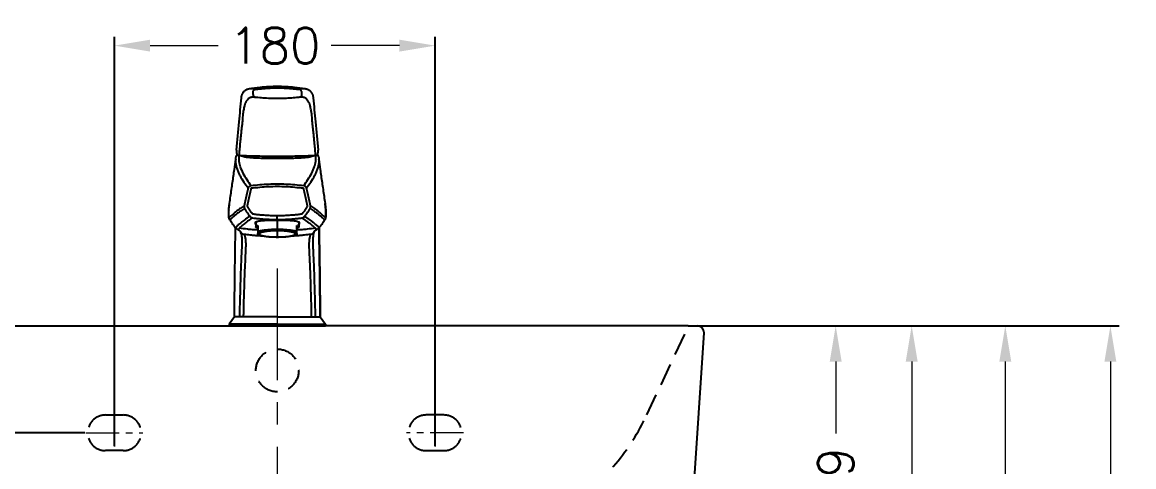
# Model space of a CAD drawing. Header units: inches. Extents: x -4186 to -1086, y -10866 to -8711.
# Drawn here: x -3657 to -3033, y -9987 to -9738 of the extents above; entities that cross this region are included whole.
import ezdxf

# ---------------------------------------------------------------- set-up
doc = ezdxf.new("R2010")
doc.units = ezdxf.units.IN
doc.header["$LTSCALE"] = 50
doc.header["$MEASUREMENT"] = 0
doc.linetypes.add('CENTER', pattern=[2, 1.25, -0.25, 0.25, -0.25])
doc.linetypes.add('HIDDEN', pattern=[0.375, 0.25, -0.125])
for name, color, linetype in [('1', 1, 'Continuous'), ('7', 7, 'Continuous'), ('중심선', 1, 'CENTER')]:
    doc.layers.add(name, color=color, linetype=linetype)
doc.styles.get("Standard").update_dxf_attribs({"font": 'txt.shx', "bigfont": 'whgtxt.shx'})
doc.dimstyles.get("Standard").update_dxf_attribs({"dimtxt": 20, "dimasz": 20, "dimexe": 5, "dimexo": 1.5, "dimgap": 10, "dimtad": 0, "dimtoh": 1, "dimdec": 0, "dimzin": 0, "dimdsep": 46, "dimtxsty": 'Standard', "dimcen": 0, "dimclrd": 3, "dimclre": 3, "dimclrt": 2, "dimadec": 0, "dimazin": 3, "dimtfac": 1, "dimtdec": 0, "dimtofl": 0, "dimtmove": 0, "dimatfit": 3, "dimfxl": 0, "dimtolj": 1, "dimtzin": 0, "dimlwd": 0, "dimlwe": 25, "dimarcsym": 0})

# ---------------------------------------------------------------- blocks, each defined once
blk = doc.blocks.new('*D24')
at = {"color": 3, "linetype": 'Continuous', "lineweight": 25}
for p, q in [((-3252.534780977104, -9908.140892109004), (-3195.565768674388, -9908.140892109004)), ((-3477.560138580678, -10087.61021971972), (-3195.565768674388, -10087.61021971972))]:
    blk.add_line(p, q, dxfattribs=at)
at = {"color": 3, "linetype": 'Continuous', "lineweight": 0}
for p, q in [((-3200.565768674388, -9928.140892109004), (-3200.565768674388, -9968.532184334204)), ((-3200.565768674388, -10067.61021971972), (-3200.565768674388, -10035.19885100087))]:
    blk.add_line(p, q, dxfattribs=at)
at = {"color": 3}
for points in [[(-3203.899102007721, -9928.140892109004), (-3197.232435341054, -9928.140892109004), (-3200.565768674388, -9908.140892109004)], [(-3203.899102007721, -10067.61021971972), (-3197.232435341054, -10067.61021971972), (-3200.565768674388, -10087.61021971972)]]:
    blk.add_solid(points, dxfattribs=at)
at = {"layer": 'DEFPOINTS', "color": 0}
for p in [(-3254.034780977104, -9908.140892109004), (-3479.060138580678, -10087.61021971972), (-3200.565768674388, -10087.61021971972)]:
    blk.add_point(p, dxfattribs=at)
at = {"color": 2, "insert": (-3200.565768674386, -10001.86551766754), "char_height": 20, "attachment_point": 5, "rotation": 90}
blk.add_mtext('\\A1;179', dxfattribs=at)
blk = doc.blocks.new('*D25')
at = {"color": 3, "linetype": 'Continuous', "lineweight": 0}
for p, q in [((-3795.286802284424, -9888.140891233968), (-3795.286802284424, -9868.140891233968)), ((-3795.286802284424, -9988.140892109324), (-3795.286802284424, -10008.14089210932))]:
    blk.add_line(p, q, dxfattribs=at)
at = {"color": 3, "linetype": 'Continuous', "lineweight": 25}
for p, q in [((-3755.534805611486, -9908.140891233968), (-3800.286802284424, -9908.140891233968)), ((-3621.994598828446, -9968.140892109324), (-3800.286802284424, -9968.140892109324))]:
    blk.add_line(p, q, dxfattribs=at)
at = {"color": 3}
for points in [[(-3798.620135617758, -9888.140891233968), (-3791.953468951091, -9888.140891233968), (-3795.286802284424, -9908.140891233968)], [(-3798.620135617758, -9988.140892109324), (-3791.953468951091, -9988.140892109324), (-3795.286802284424, -9968.140892109324)]]:
    blk.add_solid(points, dxfattribs=at)
at = {"layer": 'DEFPOINTS', "color": 0}
for p in [(-3754.034805611486, -9908.140891233968), (-3795.286802284424, -9968.140892109324), (-3620.494598828446, -9968.140892109324)]:
    blk.add_point(p, dxfattribs=at)
at = {"color": 2, "insert": (-3795.286802284422, -9938.140891671661), "char_height": 20, "attachment_point": 5, "rotation": 90}
blk.add_mtext('\\A1;60', dxfattribs=at)
blk = doc.blocks.new('*D27')
at = {"color": 3, "linetype": 'Continuous', "lineweight": 25}
for p, q in [((-3605.494598828437, -9975.640892109339), (-3605.494598828437, -9745.936717320925)), ((-3425.494598828437, -9975.640892109339), (-3425.494598828437, -9745.936717320925))]:
    blk.add_line(p, q, dxfattribs=at)
at = {"color": 3, "linetype": 'Continuous', "lineweight": 0}
for p, q in [((-3585.494598828437, -9750.936717320925), (-3547.161265495104, -9750.936717320925)), ((-3445.494598828437, -9750.936717320925), (-3483.827932161771, -9750.936717320925))]:
    blk.add_line(p, q, dxfattribs=at)
at = {"color": 3}
for points in [[(-3585.494598828437, -9747.60338398759), (-3585.494598828437, -9754.270050654259), (-3605.494598828437, -9750.936717320925)], [(-3445.494598828437, -9747.60338398759), (-3445.494598828437, -9754.270050654259), (-3425.494598828437, -9750.936717320925)]]:
    blk.add_solid(points, dxfattribs=at)
at = {"layer": 'DEFPOINTS', "color": 0}
for p in [(-3425.494598828437, -9750.936717320925), (-3605.494598828437, -9977.140892109339), (-3425.494598828437, -9977.140892109339)]:
    blk.add_point(p, dxfattribs=at)
at = {"color": 2, "insert": (-3515.494598828437, -9750.936717320925), "char_height": 20, "attachment_point": 5}
blk.add_mtext('\\A1;180', dxfattribs=at)
blk = doc.blocks.new('A$C56C169F8')
at = {"layer": '1', "color": 2, "linetype": 'ByBlock'}
for centre, start, end in [((36.34976159339021, -6075.644285917555), 90.08507453365058, 90.08540978441884), ((18.30714153500776, -6075.644285917555), 89.91459021558114, 89.9149254662973)]:
    blk.add_arc(centre, 6075.65105246411, start, end, dxfattribs=at)
at = {"layer": '7'}
for p, q in [((14.48206723304793, 128.2663350466191), (14.4797793758471, 128.266590488618)), ((14.90080605604817, 128.2075258193217), (14.90184756564759, 128.2073516155197)), ((39.68488714774594, 128.20752074542), (39.68395545314706, 128.2073649370232)), ((40.10604660644731, 128.2666110195241), (40.10385644074631, 128.266366518119)), ((47.45703352054988, 127.8749758002214), (47.45902041774571, 127.8571878217208)), ((4.242504591848046, 94.99733029332492), (4.244628083347379, 95.00504627692499)), ((50.34329206194798, 94.99734635702225), (50.34128948184843, 95.00462606422116)), ((3.924871928047651, 93.35754117892247), (3.924745154745324, 93.35646536772038)), ((50.6610573400485, 93.35646659762278), (50.66092986344756, 93.3575483727218)), ((0.4749964780467053, 68.71949676442091), (0.4756096498476836, 68.72382127812307)), ((54.11033045404565, 68.72285812932023), (54.1101944271486, 68.72381727842185)), ((0.0647231512448343, 64.82062365632191), (0.06466343804731878, 64.8196751266205)), ((0.08924832114644232, 65.03628015981849), (0.0647231512448343, 64.82062365632191)), ((54.52109915604524, 64.8203192587207), (54.49657283314991, 65.03599642892004)), ((54.52115579634665, 64.81941955942239), (54.52109915604524, 64.8203192587207)), ((0.6670701353459663, 59.52511486032381), (0.6669029375461832, 59.52536877862076)), ((15.29290178894826, 58.18333521721979), (15.29290178894826, 55.52165384961882)), ((16.29290178894735, 56.35444125402319), (16.29290178894735, 51.58242283782056)), ((27.29290035334543, 59.65752852431979), (27.29290063074586, 61.92759417922207)), ((27.29290035334543, 59.65752852431979), (27.29290178964675, 49.67229288322051)), ((38.29290178894553, 51.58242283732397), (38.29290178894553, 56.35444125402319)), ((39.29290178894917, 58.182619901625), (39.29290178894917, 55.52165384961882)), ((53.91874494594958, 59.52514365992283), (53.91893107644592, 59.52542681202249)), ((4.005379880645705, 54.84279838392285), (4.006084349548473, 54.8419616120209)), ((6.639135645946226, 52.8796912858179), (6.642911250146426, 52.86989776962218)), ((6.660461072847284, 52.82363069112398), (6.663331553745593, 52.81596274252297)), ((7.019860676646204, 51.60988174632439), (7.030861435846418, 51.55865804282257)), ((47.56594769434741, 51.60987060842308), (47.5557180436499, 51.56230846201834)), ((47.92246925644577, 52.81595671882133), (47.92528129884886, 52.82346766822047)), ((47.9430729325486, 52.87036371272006), (47.9466822731456, 52.87972874931984)), ((50.58040842074661, 54.84279590742153), (50.57977412924629, 54.84204247532216)), ((27.29081956325444, 1.609642094990704e-05), (0.1942797640549543, 1.609642094990704e-05)), ((3.19431020335287, 5.00001609642095), (0.19451521735391, 1.00001609642095)), ((27.29081956325444, 1.00001609642095), (0.19451521735391, 1.00001609642095)), ((0.19451521735391, 1.00001609642095), (0.19451521735391, 1.609642094990704e-05)), ((51.43398955134671, 1.609642094990704e-05), (3.15181360304905, 1.609642094990704e-05)), ((27.29081956325444, 5.00001609642095), (3.19431020335287, 5.00001609642095)), ((27.29081956325444, 5.00001609642095), (51.38732892315602, 5.00001609642095)), ((27.29081956325444, 1.00001609642095), (54.38712390915498, 1.00001609642095)), ((27.29081956325444, 1.609642094990704e-05), (54.38735936245394, 1.609642094990704e-05)), ((51.38732892315602, 5.00001609642095), (54.38712390915498, 1.00001609642095)), ((54.38712390915498, 1.00001609642095), (54.38712390915498, 1.609642094990704e-05))]:
    blk.add_line(p, q, dxfattribs=at)
for points in [[(7.159954061944518, 128.1171189965207), (7.275294441948063, 128.7423671663219), (7.431598991046485, 129.3289272109214), (7.631744972844899, 129.891280719321), (7.884231441148586, 130.4389938851182), (8.201048366045143, 130.974396707421), (8.595650540346469, 131.4916578532248), (9.071363660146744, 131.9691092291196), (9.62976387904746, 132.3884435585242), (10.26982023334858, 132.7332272544209), (10.98515945304825, 132.9886557629197), (11.56394306624861, 133.1153992029231)], [(11.56396197274807, 133.1154060055233), (17.64202626774932, 133.9212058120193), (27.30353171944807, 134.4060328887244), (36.96489633294732, 133.9190805169201), (43.02184140964528, 133.1154057171225)], [(11.56396180174852, 133.1154080850174), (11.84407831794488, 133.1528520034208), (12.44219201894884, 133.1803532621216), (13.14427950174831, 133.1361313142206), (13.97717477704646, 132.9984119269247), (14.98558796184625, 132.7353298418202)], [(13.67235161754797, 129.8272108773181), (13.68699366264991, 130.6066636612231), (13.7016037323483, 131.3962699589174)], [(13.70159855074598, 131.3962704696169), (13.83375248084485, 131.877505394621), (14.11470647294664, 132.2893650758215), (14.51336109584736, 132.5862599644188), (14.98558843604769, 132.7353261828193)], [(14.98558843604769, 132.7353261828193), (15.01805178914765, 132.7313727436231), (15.07576834864813, 132.7314759840228), (15.15514989174699, 132.7356208078199), (15.25025782344528, 132.7433663501179), (15.35364806914913, 132.7538951164188), (15.45866346864932, 132.76629287982)], [(15.45866386984926, 132.7662896602214), (23.35910057404908, 133.425685255319), (31.22667800834824, 133.4256861670201), (39.12713970834739, 132.7662896503207)], [(39.12714011074968, 132.7662928800219), (39.23215645554592, 132.7538950094186), (39.33554631574589, 132.7433663006232), (39.43065412634496, 132.7356207779212), (39.51003547644723, 132.7314759764195), (39.56775189314612, 132.7313727493165), (39.60021514334585, 132.7353261833232)], [(39.60021562864858, 132.7353299275237), (40.61162631524894, 132.9990487140185), (41.44374566954866, 133.1363842904193), (42.14325340164578, 133.1803502541188), (42.7384220620479, 133.1531930622223), (43.02184168054737, 133.1154083122201)], [(40.88420156174834, 131.396269972025), (40.75205030064899, 131.8775097139205), (40.47109751634707, 132.2893724475198), (40.07244304864798, 132.5862673652209), (39.60021562864858, 132.7353299275237)], [(40.88419984674692, 131.3962699595231), (40.89881132744631, 130.6065878339214), (40.91345161184654, 129.827229266124)], [(43.02185657824884, 133.1153998626214), (43.60069746734553, 132.9886408273196), (44.31606018654747, 132.7331931556218), (44.95612680114937, 132.3883878330198), (45.51452580874866, 131.9690341120222), (45.9902285748467, 131.4915708764202), (46.38479303664644, 130.9743403029242), (46.70156507734646, 130.4390075090214), (46.95402096124781, 129.8913735995211), (47.15415130024667, 129.3290992880229), (47.31045971894673, 128.74258633932), (47.42581607664761, 128.1173505141214)], [(4.441663481047726, 98.64803541681795), (5.908763214047212, 114.4705694808217), (7.126726030946884, 127.8572162130185)], [(7.126726030946884, 127.8572162130185), (7.128734822144907, 127.8749798562221)], [(7.126784248948752, 127.857197680918), (7.128770067247387, 127.8749757650221)], [(7.126862012146375, 127.8572010474181), (7.131674933149043, 127.8997140683205)], [(7.128770067247387, 127.8749757650221), (7.131317827246676, 127.8971374053217)], [(7.131317827246676, 127.8971374053217), (7.131785879446397, 127.9011347438227)], [(7.131674933149043, 127.8997140683205), (7.159954061944518, 128.1171189965207)], [(7.131785879446397, 127.9011347438227), (7.135386234249381, 127.9311761049194), (7.149565694649937, 128.0394660588208), (7.152636331848043, 128.0612004102204)], [(7.152636331848043, 128.0612004102204), (7.166920499148546, 128.1561166500214)], [(9.382542939647465, 125.0562519804207), (9.22297929794695, 124.7237370681214), (9.037065413049277, 124.2032011707215), (8.821642391749265, 123.4387825316207), (8.574654996746176, 122.3657843528217), (8.29571009324718, 120.9130328838219), (7.992072120447119, 119.0416596430223), (7.68417277424669, 114.816696645421), (7.397034679746866, 112.4026259031198)], [(14.47979026474968, 128.266687999916), (13.89032745294571, 128.3099713905212), (12.97552548804561, 128.2661517451234), (12.20707947854862, 128.0815740871221), (11.55431089024569, 127.776154237421), (10.99241974034521, 127.3678872189193), (10.5029881575465, 126.872089165623), (10.07599163154737, 126.3071176150188), (9.70441315514472, 125.6939873123192), (9.382380634247966, 125.0551944352228)], [(13.67234997104788, 129.8272110753205), (13.69929222324572, 129.3623726627229), (13.8660573961497, 128.9288386878216), (14.15655856644662, 128.5684298756169), (14.54277265334895, 128.3159129531214), (14.68656620984802, 128.2603533394249)], [(14.90184763494653, 128.2073520302201), (14.48138614194613, 128.2664110268197)], [(14.68656620984802, 128.2603533394249), (14.90081117664886, 128.2075562626214)], [(15.45559119164864, 128.1412709640226), (15.38115621534962, 128.1491908053231), (15.24931846244726, 128.163652873418), (15.14184681494953, 128.1759196954208), (15.05859944254553, 128.1858327522223), (14.99530183154639, 128.1937846968231), (14.9428707086463, 128.2009612949187), (14.90080598584973, 128.2075252160248)], [(39.13020148024771, 128.1412953319195), (31.34276156174565, 127.5911073662228), (23.26348757484993, 127.5903467090193), (15.45558979394627, 128.1412745464186)], [(39.68488671114756, 128.2075233504202), (39.66907800154877, 128.2049464842239), (39.61914325654652, 128.1976232417201), (39.5681980518475, 128.1909417052193), (39.50457549784915, 128.183110571521), (39.42289974564483, 128.1734960328176), (39.32066374994974, 128.1619065905197), (39.19825854854935, 128.1485259224228), (39.13019967934815, 128.1412918954229)], [(40.10452026504936, 128.2664405323194), (39.68395445374881, 128.2073710732202)], [(39.89922534094512, 128.2603648838231), (39.68488203834568, 128.2075511349194)], [(40.91344434264465, 129.8272285752173), (40.88650336264982, 129.3623889837218), (40.71973819914638, 128.9288534474181), (40.4292358689454, 128.5684430435231), (40.04301971894529, 128.3159248212214), (39.89922534094512, 128.2603648838231)], [(45.20341810344689, 125.0552026514233), (44.88138618474841, 125.6939917753189), (44.50980633434483, 126.3071224981195), (44.08280850534538, 126.8720948716182), (43.59337571934702, 127.3678941910202), (43.03148336424783, 127.7761627481214), (42.37871333534713, 128.0815841535186), (41.61026549654707, 128.266163432123), (40.69546184874525, 128.309984886022), (40.10603575124696, 128.2667082375192)], [(47.1887530367494, 112.4027650728185), (46.90158026994686, 114.8170822219217), (46.5937517963448, 119.0415127989199), (46.29016738204882, 120.9126032032182), (46.01122942984512, 122.3653900363242), (45.76421534554902, 123.4385619249206), (45.54875476564484, 124.2031432910189), (45.36281485224754, 124.7237568022174), (45.20325551354836, 125.0562597351181)], [(47.41675602054784, 128.1694921859198), (47.43308469024669, 128.0617774288203)], [(47.42581607664761, 128.1173505141214), (47.45695879544655, 127.8749674930223)], [(47.43308469024669, 128.0617774288203), (47.43448702974638, 128.0519234826206), (47.44899219544459, 127.9427436405203), (47.45396209964747, 127.9016082240232)], [(47.45396209964747, 127.9016082240232), (47.45538511254927, 127.8893934501175)], [(47.45538511254927, 127.8893934501175), (47.45703349744872, 127.8749757976202)], [(47.45695879544655, 127.8749674930223), (47.45894207844685, 127.8571948364188)], [(47.45706874754978, 127.8749799286179), (47.45907824694768, 127.8572100227193)], [(47.45907824694768, 127.8572100227193), (48.67704036394571, 114.470569479523), (50.1441400967451, 98.64803541681795)], [(7.397075937547925, 112.4026892900201), (7.15274525854511, 110.1580779401211), (6.926154761549697, 108.0022793379212), (6.716210760547256, 105.939821575821), (6.521968897544866, 103.9733632615189), (6.34255607754676, 102.1048443776181), (6.177169812044667, 100.3360941512219), (6.025095513945416, 98.66873381771984), (5.885678827347874, 97.10404359252061), (5.758315300645336, 95.64309363422217)], [(48.82748838904809, 95.64309362982203), (48.6995309586473, 97.1107778029218), (48.55964766964462, 98.68049117102055), (48.40724102474633, 100.3511695406232), (48.24166496814541, 102.121541556422), (48.0622143759465, 103.9899970231236), (47.86809786364756, 105.9547274340221), (47.65845535384869, 108.0138161519226), (47.43235734094924, 110.1646298166179), (47.18871170154671, 112.402828421622)], [(3.924597557146626, 93.355235571722), (3.929793070246888, 93.39860891932221), (4.242507457647662, 94.99732951082296)], [(4.244802435645397, 95.00499793361996), (4.347430297348183, 95.28821563851852), (4.454366179248609, 95.49117332082278)], [(4.244856151044587, 95.00498277721817), (4.287440213947775, 95.1493466506181), (4.464747423149674, 95.57624859451971)], [(4.441662500348684, 98.64803190581733), (4.425996870249946, 98.4235519503236), (4.41502999194563, 98.1452103306201), (4.412400632945719, 97.870118293622), (4.417116365548281, 97.5972194209171), (4.428578569049932, 97.32453138841993), (4.44660298794588, 97.04896388921952), (4.471311880246503, 96.76799053832292), (4.502869637644835, 96.48098586331798), (4.541404003848584, 96.18820375452196), (4.587031905648473, 95.89000637711979)], [(4.454366179248609, 95.49117332082278), (4.689487017749343, 95.80419340911612)], [(4.464747423149674, 95.57624859451971), (4.621883106647147, 95.84295031432339)], [(4.587031905648473, 95.89000637711979), (4.681248318547659, 95.80636138291993), (4.927737227844773, 95.73211974832157), (5.302276992446423, 95.67541778511804), (5.758315304947246, 95.64309363452048)], [(5.74617132554522, 95.44882467942261), (5.622491335747327, 93.26363564361964), (6.25107343714626, 89.8042825424236)], [(5.77951591094461, 95.63806881322125), (5.74617132554522, 95.44882467942261)], [(5.758315304947246, 95.64309363452048), (14.29954497304607, 95.37253694261744), (22.95712162994823, 95.23489721792066), (31.6322603114495, 95.2349256769212), (40.28859009514781, 95.37259249131603), (48.82748838504995, 95.6430936300203)], [(6.646298641644535, 95.59255502432097), (6.990316323845036, 95.44409592122065), (8.45295745664771, 94.99901549392052), (10.5459692519471, 94.64696449061921), (13.18227217284948, 94.38850337411895), (16.29365884314757, 94.21094409981743), (19.7541453920494, 94.10064899701865), (23.46785250354515, 94.04177218771838), (27.29290178894735, 94.02357073371968)], [(27.29290178894735, 94.02357073371968), (31.12370456044664, 94.04182862881862), (34.84124307264574, 94.10086803552076), (38.29664020034761, 94.21113617812443), (41.39860316224804, 94.38813526982267), (44.02736082564843, 94.6453735544219), (46.11954694004453, 94.99605007682294), (47.58734076154724, 95.44058495881836), (47.94047716114619, 95.59247579801922)], [(48.33465479124789, 89.80404433221702), (48.96340724834772, 93.26567122232154), (48.83949945954555, 95.44962766912249)], [(48.83949945954555, 95.44962766912249), (48.80628754364807, 95.63806878261857)], [(48.82748838504995, 95.6430936300203), (49.28352669164815, 95.67541778461964), (49.65806634654655, 95.73211973332036), (49.9045552640473, 95.80636136952126), (49.99877166924853, 95.89000635902084)], [(50.13143573804882, 95.49117181252223), (49.89631466664832, 95.80419263631848)], [(49.96893968204859, 95.83533533721857), (50.13085593304822, 95.55715459872226)], [(49.99877166924853, 95.89000635902084), (50.04558136404739, 96.19652525992024), (50.08482544734761, 96.49672068222208), (50.11655450184662, 96.78900465012339), (50.14094627284976, 97.07199119242068), (50.15838671854908, 97.34647404331918), (50.16926956364841, 97.61727744682321), (50.17346716574684, 97.88924788611985), (50.17033102934874, 98.16304398322063), (50.15899407414508, 98.43794223732039), (50.14414126404517, 98.6480318733229)], [(50.13085593304822, 95.55715459872226), (50.30298990514893, 95.13483239962079), (50.34102782004993, 95.00455375082129)], [(50.34111506094632, 95.00457774361894), (50.23837140354772, 95.28821414022241), (50.13143573804882, 95.49117181252223)], [(50.34329170274759, 94.99734663972413), (50.65660235214636, 93.39372709102099), (50.66120630784644, 93.35522346702237)], [(0.4756013720452756, 68.72382406491852), (1.045774551348586, 72.68851014382017), (2.185531315844855, 80.48503199072366), (3.218982068847254, 87.80817617312096), (3.924924855946301, 93.35648857851811)], [(3.926856677644537, 93.35621901791819), (3.887501691748184, 91.62791943752018), (4.702890789449157, 87.8987908701165), (5.514807763347562, 85.90902390542215)], [(6.25107343714626, 89.8042825424236), (6.375914208447284, 89.40956899301818), (8.000112474246635, 85.65486841822167), (10.13242030844594, 82.10632841372353), (12.53948394764848, 78.74184079362385)], [(42.04631959134531, 78.74184071022319), (44.45386857174526, 82.10705627232164), (46.58674748964586, 85.65687136402266), (48.21080137004537, 89.41234973271821), (48.33465479124789, 89.80404433221702)], [(49.07099519354597, 85.90901572432267), (49.88386433504638, 87.90150603292022), (50.69843199584648, 91.62986738112158), (50.65894869254771, 93.35622057511864)], [(50.66087862224776, 93.35648942502121), (51.36681686054544, 87.80821061642018), (52.40026204914466, 80.48510225982318), (53.54001327254991, 72.68861849892164), (54.11020273334543, 68.72382033751819)], [(5.514807763347562, 85.90902390542215), (5.520399197348524, 85.89693863452158)], [(5.520399197348524, 85.89693863452158), (6.371100286545698, 84.21083280482344), (8.52660513284718, 80.69938719782294), (10.93981671184883, 77.3617565798213)], [(43.64598662824937, 77.36175710822499), (46.05968667374691, 80.70010885422016), (48.21577788004652, 84.21280947751984), (49.0649482051449, 85.89594661792034)], [(49.0649482051449, 85.89594661792034), (49.07099519354597, 85.90901572432267)], [(10.93963122814785, 77.36127590922297), (10.21963947584482, 74.19518736782084), (9.48073599604868, 70.87854639002217), (8.72657787344906, 67.40613850271802)], [(12.60834357764907, 77.35175300631818), (11.88509168974633, 74.16023347732153), (11.14307849314719, 70.81652889841644), (10.38612507524704, 67.31609117912376)], [(10.93965148674761, 77.36127447691979), (11.18057415724616, 77.85457139332357), (11.54739660954874, 78.26949837392385), (12.0128971256454, 78.57342441122091), (12.5394734841484, 78.74183079591967)], [(12.539512936346, 78.74163545031843), (22.38490395694498, 79.56395010312008), (32.20366907104471, 79.56383429491689), (42.04629184024816, 78.74162815301861)], [(12.60840412874677, 77.3515217869226), (22.40848904074483, 78.16617959292125), (32.18007082254553, 78.16606489462174), (41.97739946964793, 77.35152191222187)], [(44.19967847914813, 67.31609127002048), (43.44267312114971, 70.81676778021938), (42.70065114214958, 74.16050442252163), (41.97746020194609, 77.35175301172058)], [(43.64615208034593, 77.36127446282262), (43.40522940964547, 77.85457137831872), (43.03840695764848, 78.2694983584206), (42.5729064418465, 78.57342439602144), (42.04633008294877, 78.74183078172427)], [(45.85922534504789, 67.40613847221903), (45.10501579894481, 70.87878341032047), (44.36610361784915, 74.19545613751689), (43.64617253054894, 77.36127591352124)], [(0.07891997764454572, 65.03700625091733), (0.2580133652463701, 67.00619618391829), (0.4749882883479586, 68.71956337882148)], [(0.08924832114644232, 65.03628015981849), (0.1417912376473396, 65.76717174012083), (0.2163356016499165, 66.58800555762173), (0.3162026883455837, 67.50099587281875), (0.4465670927493193, 68.51625093932307), (0.4749957658495987, 68.71949686532207)], [(54.49657283314991, 65.03599642892004), (54.44394566344636, 65.76799589971779), (54.36926036314617, 66.59007722552269), (54.2692109101481, 67.50428383091639), (54.13857225354514, 68.52106212192302), (54.1103311528459, 68.72285822842059)], [(54.11033922114802, 68.72293413292027), (54.33861158514992, 66.90787529222143), (54.50689691654588, 65.03671884461983)], [(0.6668986913464323, 59.52533702962319), (0.3494243046498013, 60.15334757922028), (0.1656257720460417, 60.78885039222223), (0.07021089924819535, 61.39086126242182), (0.02032483904622495, 62.0119992769196), (0.0003719797496160027, 62.67402994731856), (0.004003056947112782, 63.38673998892409), (0.02858459854905959, 64.14956899432218), (0.05659210644807899, 64.68787401192276)], [(1.1055585087488, 61.48840791532166), (0.9117905874481949, 61.33129284181996), (0.7171121591454721, 61.20556312261942), (0.5285747996458667, 61.15107199882004), (0.3555866569477075, 61.22000200642105), (0.2088430652474926, 61.47567639182307), (0.1003455392492469, 61.97482148232302), (0.04099495584887336, 62.75181407152195), (0.03647594564972678, 63.78382200952183), (0.06482455734840187, 64.59540824592295)], [(0.05659210644807899, 64.68787401192276), (0.06473371424726793, 64.82062333241993)], [(0.06464613864955027, 64.8196762146199), (0.07891997764454572, 65.03700625091733)], [(0.06482455734840187, 64.59540824592295), (0.08924813644625829, 65.03628018772179)], [(8.726576620947526, 67.4061389128201), (7.54748754504908, 66.62593669472335), (6.511371206648619, 65.90678273391859), (5.602727350447822, 65.24657494051826), (4.806745225145278, 64.64214589492076), (4.108112439647812, 64.08849924701826), (3.493472865247895, 63.58248871322212), (2.951231295446632, 63.12197505002041), (2.473045339447708, 62.70529191832247), (2.053777813449415, 62.33213204442109), (1.688953606248106, 62.00362075281919), (1.37435866994565, 61.72237434332055), (1.105558658146037, 61.4884078896248)], [(8.917892224444586, 65.85011117871909), (7.741157292448406, 65.08898966711968), (6.706934488647676, 64.38667884151982), (5.799874683849339, 63.74135386742273), (5.005196764344873, 63.1502674538242), (4.307558103046176, 62.60868138222213), (3.693495260549753, 62.11318684141952), (3.151481115046408, 61.66199757222421), (2.673239852147162, 61.25376312342087), (2.253666716445878, 60.8883405903216), (1.888126954245308, 60.56622822722056), (1.572374787447188, 60.29038513821797), (1.301960749646241, 60.0613265614229)], [(8.726576494445908, 67.40613894251874), (8.683375820046422, 67.09004854521845), (8.681733850648016, 66.77152456832482), (8.721045689544553, 66.45550390802237), (8.80025827884674, 66.14682712752074), (8.91789241954939, 65.85011133552143)], [(8.917892087747532, 65.85011110222331), (9.278472877249442, 65.18710129941974), (9.661390960145582, 64.53405610762093), (10.06807363074586, 63.89175483222425), (10.49991925184804, 63.26126625172401), (10.95808417844637, 62.64407310931711), (11.44370063564565, 62.04165009372264), (11.95799065994834, 61.45564444332012)], [(10.38612501204625, 67.31609128292257), (10.37706182754846, 67.25173418252234), (10.37710292574957, 67.18730958902233), (10.38611083544674, 67.12381091542193), (10.40384722094677, 67.06220640722313), (10.4299809643453, 67.00341444912192)], [(10.42998096814699, 67.00341444291917), (10.76800698964689, 66.3879211518215), (11.12513775014668, 65.78511237902057), (11.50241590644873, 65.19573729682088), (11.90088466924863, 64.6207008334186), (12.32153497924628, 64.0609710701192), (12.76506360624808, 63.51790390801762), (13.23215210874878, 62.99306470542251)], [(13.23215210804847, 62.99306470642114), (13.3252170732485, 62.91444405911898), (13.43589977804731, 62.85859556571995), (13.55817293784639, 62.82862526462486)], [(13.55817294074768, 62.82862525972087), (15.85217593044945, 62.55546679601866), (18.3577269356465, 62.31283178892227), (21.08940154804804, 62.11490823722124), (24.05952465524933, 61.9791676206205), (27.29290063074586, 61.92759418052083)], [(27.29290063074586, 61.92759417921843), (30.52950735774721, 61.97926982731951), (33.50105629784593, 62.11518617392176), (36.23247209454712, 62.31320635612428), (38.73635418094636, 62.55576255521919), (41.02761121894582, 62.8286258805183)], [(41.02761122204902, 62.82862588561693), (41.14987975664917, 62.85859784171771), (41.26056204014822, 62.91444449362098), (41.35363788954783, 62.99306225762484)], [(41.35363789004623, 62.99306225832333), (41.82110677544551, 63.51833444572185), (42.26485624994893, 64.06172164582131), (42.68559153534625, 64.62163315682483), (43.08402779444805, 65.19669906322088), (43.46117311264607, 65.78593649972208), (43.81808587144769, 66.38842851471964), (44.15582255484878, 67.00341445422055)], [(42.62780309444679, 61.45563681512067), (43.14250514764717, 62.04212862041823), (43.62836074344523, 62.6449027766248), (44.08661483864853, 63.26229096122006), (44.51842118224704, 63.89280527991832), (44.92495797134688, 64.53495152462347), (45.30763996304813, 65.1876492079191), (45.66791146474861, 65.85011103792203)], [(44.15582255894697, 67.00341446072161), (44.18193905674707, 67.0621589761231), (44.19967711104619, 67.12373742131967), (44.20869506234885, 67.1872344577223), (44.20874510554859, 67.2516832237161), (44.19967851184992, 67.31609132392259)], [(45.66790550314545, 65.85009885702311), (46.85291063754994, 65.08350587091991), (47.89256206674509, 64.37715240801845), (48.80263528974865, 63.72918542662228), (49.59835080814628, 63.13677330552127), (50.29554254264804, 62.59495761551989), (50.90811868984929, 62.10020709152013), (51.44802232184702, 61.65043001652157), (51.92378322174591, 61.24408342632159), (52.34066659184464, 60.88083733532039), (52.70337982844467, 60.56120645781994), (53.01626088874764, 60.28794620331973), (53.28384392944827, 60.06132671472187)], [(45.66791131334867, 65.85011117351678), (45.78546893024759, 66.14659087492146), (45.8646915400459, 66.45513919372206), (45.90404700834915, 66.77115447352116), (45.90244279494982, 67.08979892962452), (45.85922540764841, 67.40613860262238)], [(45.85922679754731, 67.40613898832089), (47.04659896964586, 66.62031686132104), (48.08815183374463, 65.89703099311919), (48.99981329184811, 65.23412850252134), (49.79682836934808, 64.62834886692144), (50.49500851214907, 64.07447859722197), (51.10814971504624, 63.56923988482231), (51.64827305794461, 63.11017069041918), (52.12397072224485, 62.69541083372133), (52.54054439714673, 62.32447490232153), (52.90253803384985, 61.99850151682404), (53.2142650964488, 61.71988347301885), (53.48024315244766, 61.48840930801998)], [(53.48024338094547, 61.48840934732107), (53.67464632314659, 61.33081619762015), (53.86979010154755, 61.20500822942267), (54.05843829954756, 61.15105782781939), (54.231200439448, 61.22093115501957), (54.37758556694462, 61.47747180782062), (54.48580950984615, 61.97740744172188), (54.54491415284792, 62.75478148022012), (54.549284831146, 63.7858719880187), (54.52094694354855, 64.59605981832101)], [(54.52926742234922, 64.68692789302077), (54.55732410694509, 64.14723412592502), (54.58188597324806, 63.38221596281983), (54.58535576004579, 62.66732232292088), (54.56500631114977, 62.00298672082135), (54.51426926344539, 61.37924521882269), (54.41699211634841, 60.77388189102203), (54.22854331414783, 60.13296704272216), (53.91891705664966, 59.52537226472123)], [(54.52094694354855, 64.59605981832101), (54.49657311534793, 65.03599647152078)], [(54.50689691654588, 65.03671884461983), (54.5211718172468, 64.81942056711887)], [(54.52108863684771, 64.82031895942418), (54.52926742234922, 64.68692789302077)], [(4.005410962645328, 54.84279504762162), (3.418247793848423, 55.56235332991855), (2.714105024846504, 56.48782153152206), (2.052123174747976, 57.42436104051922), (1.442588873647765, 58.33565583012023), (0.8618713199484773, 59.22636474292085), (0.6671368433489988, 59.52499747092224)], [(1.30203192994486, 60.06126555901938), (1.108536538149565, 59.90049869092218), (0.9267066211486963, 59.73844625541824), (0.7780834696495731, 59.5932003159196), (0.6844808429468685, 59.51744299371967), (0.6736408483448031, 59.52876397311957)], [(11.95798903674586, 61.45564286442459), (10.42255620684955, 60.45500366052147), (9.100719558846322, 59.5377367034198), (7.958679909148486, 58.69530433281761), (6.972435107045385, 57.92434790772313), (6.129209971049931, 57.22905741982322), (5.409046068347379, 56.61000909882023), (4.796935110949562, 56.07870036202257), (4.291480120346023, 55.64713806932195)], [(13.4510126345449, 60.57339154461988), (11.92274877684758, 59.57109670112004), (10.61116710614806, 58.65185147062039), (9.481836566646962, 57.80721067052218), (8.510197993546171, 57.03370140241896), (7.681383827548416, 56.3362286765223), (6.974474466347601, 55.71475947382169), (6.37360944694592, 55.18011134141852), (5.877376504149652, 54.74462938822035)], [(11.95802459164952, 61.45567219182158), (12.3843324168447, 61.04781188522247), (12.89128068684477, 60.74815641152236), (13.45101717094622, 60.57341772472137)], [(13.45101335664731, 60.57339417051844), (15.76241014214611, 60.29515883982094), (18.28689230074815, 60.04831427772297), (21.03920144874792, 59.84726271141881), (24.03231764624798, 59.70966355002383), (27.29290035334634, 59.65752852702099)], [(14.79888680114527, 57.58488677771675), (14.79971813144948, 57.50721015942327), (15.10684272044818, 57.04323881642085), (15.29138616824639, 56.89592684841955)], [(27.29290178894735, 59.17934905462062), (25.08096805784589, 59.169168257622), (22.84383564664495, 59.13181782342144), (20.77535990464639, 59.05791103521915), (19.02369901204656, 58.94356435392001), (17.57881321344939, 58.7842168301213), (16.36358062084582, 58.56049937132229), (15.46935409674916, 58.27217724942238), (14.93476977664614, 57.91889705892027), (14.79888680114527, 57.58488677771675)], [(15.29532656464653, 55.52165384961882), (15.31359772264841, 55.64398330152108), (15.47872456144978, 55.88694360162117), (15.80667359934523, 56.12485478172312), (16.29290178894735, 56.35444125402319)], [(27.29290035334634, 59.65752852431615), (30.5567397621453, 59.70976699451967), (33.5512912297454, 59.84754473251996), (36.30333915034498, 60.04869500862333), (38.82613973994921, 60.2954598218239), (41.13476979804545, 60.57339214942112)], [(27.29290169684646, 59.17934903912283), (27.29290103084713, 59.41742742781935), (27.29290072454751, 59.65752862711997)], [(39.78458490374578, 57.5845583192222), (39.66449624674715, 57.90332012582257), (39.13207865264667, 58.26516146082031), (38.22108002244931, 58.56077456571984), (36.97729154064655, 58.78839137872092), (35.51788320914966, 58.94730960582456), (33.77115104244695, 59.05981933041767), (31.71323353864864, 59.13252917071986), (29.48932106024586, 59.16931910481981), (27.29290178894735, 59.17934905462062)], [(38.29290178894553, 56.35444125402319), (38.77912997854764, 56.12485478172312), (39.10707901644855, 55.88694360162117), (39.27220585524992, 55.64398330152108), (39.29047701324635, 55.52165384961882)], [(39.29447379934572, 56.89755812941985), (39.45254708664834, 57.02021565222458), (39.78180970394533, 57.4857923340187), (39.78458490374578, 57.5845583192222)], [(41.13476551304848, 60.57342106921897), (41.69450409534875, 60.74816320151876), (42.201446732146, 61.04780964591919), (42.62775069104464, 61.45568097932301)], [(41.13476938504755, 60.57339603532091), (42.70259447924764, 59.5442355463183), (44.28888702494987, 58.42220799972347), (45.86073194604978, 57.20853629132398), (47.37887005114681, 55.92160205671826), (48.70842840714977, 54.74461864442128)], [(42.62779213534486, 61.45564569292219), (44.20503660104805, 60.4268415942206), (45.80564924864666, 59.30632871931994), (47.39772948684731, 58.09637790631677), (48.94175134914803, 56.81430023542271), (50.29430353604766, 55.64715431411787)], [(53.91866702844709, 59.52499791522314), (53.72390945524785, 59.22632970461927), (53.14318578634811, 58.3356117975236), (52.53364299574969, 57.4243063879203), (51.87165355154866, 56.48776004742467), (51.16750777814559, 55.56229266061928), (50.58039088704754, 54.84279299871923)], [(53.2837699839456, 60.06126694781778), (53.4778872298466, 59.89997294802197), (53.66005927674996, 59.73754276801992), (53.80854462154821, 59.59238761002416), (53.90168676104622, 59.51737544572461), (53.91247040764938, 59.52861124012088)], [(3.735074010046446, 48.19135315052154), (3.789839108649176, 51.6389723368211)], [(3.735123371447116, 48.19135237141745), (3.789867522446002, 51.63897187652401)], [(3.789839108649176, 51.6389723368211), (3.842336239249562, 54.84455500442346)], [(3.789867522446002, 51.63897187652401), (3.842352297848265, 54.84457843962082)], [(3.84233663294799, 54.8445786998218), (3.845479907849949, 55.03361470602249)], [(3.842352297848265, 54.84457843962082), (3.84550073014907, 55.03395930162151)], [(4.245508950647491, 55.60735888572162), (4.184516859946598, 55.55230061552356), (4.121158772144554, 55.49071665782139), (4.057893964845789, 55.42178570082251), (3.998647148346208, 55.3450018805197), (3.948433108049358, 55.26063909012373), (3.914103126844566, 55.16839198952221), (3.904933791045551, 55.06788240352398), (3.931589554449602, 54.95924507782183), (4.005380705948483, 54.84279907652126)], [(6.535896874947866, 53.12636893612216), (6.466185950248473, 53.18687401482384), (6.209834366845826, 53.35164233302203), (5.808826696447795, 53.57122214901938), (5.328094380247421, 53.82818379041964), (4.800713318645649, 54.14529985182162), (4.224560138245579, 54.60694481152132), (4.006276570547925, 54.84189310951842)], [(4.291492227748677, 55.64714794132306), (4.268269387048349, 55.62750332432006), (4.245336583844619, 55.60760174052484)], [(5.875194974447368, 54.74667303462229), (5.873703170145745, 54.74509145002048), (5.835212030047842, 54.70509415321794), (5.240983996245632, 53.87674991643871)], [(16.29264066894757, 53.73848676652051), (16.08901723854615, 53.75192303932272), (13.29393585694561, 53.96138054702169), (10.50277691844713, 54.21723092542015), (5.87737208294493, 54.74462148502244)], [(6.577232378249391, 53.06666041282188), (6.545207006547571, 53.11542029392149)], [(6.645911279547363, 52.87102319102269), (6.577232378249391, 53.06666041282188)], [(6.660987429946545, 52.82219067692131), (6.639135633749902, 52.87969128121767)], [(6.642924952348039, 52.86990309621979), (6.74306279164739, 52.6478293905202)], [(6.740831769247961, 52.60062461182133), (6.66036145084945, 52.82359332722081)], [(6.663333256847181, 52.81596337301744), (6.661633840649301, 52.82047580072322), (6.660987429946545, 52.82219067692131)], [(6.663343795749824, 52.81596735712446), (7.096476985349, 52.09598974892106), (7.307710648847205, 51.88477779272034)], [(7.031525170947134, 51.55801473451902), (6.952068344147847, 51.89902838752096), (6.740831769247961, 52.60062461182133)], [(6.74306279164739, 52.6478293905202), (6.894411661447521, 52.39449323662302)], [(7.030858711746987, 51.55865746542077), (7.137311611644691, 50.97938061222158), (7.250314500048262, 50.08395930642109), (7.335408563849342, 48.86943720072304), (7.372527255547539, 47.21654633562503), (7.349833021249651, 45.33553963061786), (7.289237614444573, 43.47539853172202), (7.212417295149862, 41.69516258022122), (7.133022248244743, 40.02601936601786), (7.058040198149683, 38.47609324111909), (6.990362063046632, 37.03499450322488)], [(7.307710648847205, 51.88477779272034), (7.804031864248827, 51.5479287600192), (8.673898797445872, 51.29071715822283)], [(8.673898797445872, 51.29071715822283), (8.818505191347867, 50.90420905522114), (8.971973374345907, 50.43501699772241), (9.127101851245243, 49.85857580682023), (9.275379568047356, 49.1404674698224), (9.405294090447569, 48.22929616172041), (9.501828873644627, 47.04886339622135), (9.544519820146888, 45.49743080151893), (9.522433252346673, 43.76023961512146), (9.459991022849863, 42.04487128952314), (9.380863076148671, 40.39234348102036), (9.299481641746752, 38.82956023342194), (9.223026666746591, 37.36548442732237), (9.154247729748022, 35.99458795102328)], [(18.91595306354793, 50.34437911791974), (17.17128730194963, 50.45453600921792), (14.64697795464963, 50.65087209442027), (12.12672652554829, 50.89067307472214), (8.673900435045653, 51.29072207552235)], [(16.29290178894735, 54.68886644522172), (15.80667359934523, 54.91845291752179), (15.47872456144978, 55.15636409761828), (15.31359772264841, 55.39932439771655), (15.29532656464653, 55.52165384961882)], [(16.29290178894735, 52.98378926332225), (17.00032853074845, 53.22232718262057), (17.87840209364731, 53.44310294902061), (18.91256436304502, 53.64245618692075), (20.08566933464863, 53.81708169802005), (21.37826738894546, 53.96408425982008), (22.76892775804663, 54.08102662772217), (24.23459383924637, 54.16596994322208), (25.75096546484929, 54.21750587942006), (27.29290178894735, 54.23477999081842)], [(16.29290178894735, 51.58242283782238), (16.404865928449, 51.85426267331786), (16.73847907964955, 52.12056863372345), (17.28694984064532, 52.37591949762282), (18.03911292864541, 52.615117057725), (18.97965647204728, 52.83329194162252), (20.08943371674832, 53.02600273771895), (21.34585279824933, 53.18932640992352), (22.72333664734469, 53.3199381594186), (24.19384366514714, 53.41517910752191), (25.72743856944726, 53.47311042322326), (27.29290179044619, 53.49255279192039), (28.85836501144695, 53.47311042311958), (30.39195991564702, 53.41517910732), (31.8624669333476, 53.31993815922397), (33.2399507822447, 53.18932640971798), (34.49636986354562, 53.02600273731878), (35.60614710784648, 52.83329194122234), (36.54669065094822, 52.61511705732482), (37.29885373844809, 52.37591949712078), (37.84732449914736, 52.12056863322141), (38.18093764984951, 51.85426267282128), (38.29290178894553, 51.58242283731852)], [(16.81865001284677, 50.99971289142195), (16.73847907874915, 51.04427704191949), (16.40486592804882, 51.31058300232144), (16.29290178894735, 51.58242283782238)], [(37.7671535650461, 50.99971289142195), (37.29885373714751, 50.78892617752354), (36.54669064924747, 50.54972861742317), (35.60614710584559, 50.3315537335202), (34.49636986114456, 50.13884293742194), (33.23995077964719, 49.97551926512097), (31.86246693054636, 49.8449075157223), (30.39195991274937, 49.74966656762081), (28.85836500844562, 49.69173525192309), (27.29290178734664, 49.67229288322051), (25.72743856644593, 49.69173525202132), (24.19384366214581, 49.74966656771721), (22.72333664454891, 49.84490751592239), (21.34585279564817, 49.97551926542292), (20.08943371434725, 50.13884293782212), (18.97965647004639, 50.33155373392037), (18.03911292694465, 50.54972861782153), (17.28694983934474, 50.78892617802012), (16.81865001284677, 50.99971289142195)], [(27.29290178894735, 53.32758702312094), (25.86263766424963, 53.30982376801694), (24.46148959264974, 53.25689561142099), (23.11798090824595, 53.16988001792015), (21.8594615735492, 53.05054837402167), (20.71155141274721, 52.90132992802319), (19.69761856664627, 52.72526233702229), (18.83830378394487, 52.52592982942224), (18.15110023564557, 52.30739024042487), (17.64999740414714, 52.07409240562265), (17.34519629804709, 51.83078559642126), (17.24290178894989, 51.58242283752406)], [(17.24290178894989, 51.58242283752406), (17.34519629804709, 51.33406007871963), (17.64999740414714, 51.09075326942184), (18.15110023564557, 50.85745543472149), (18.83830378394487, 50.63891584571866), (19.69761856664627, 50.43958333812407), (20.71155141274721, 50.26351574712317), (21.8594615735492, 50.11429730111922), (23.11798090824595, 49.99496565722256), (24.46148959264974, 49.90795006371991), (25.86263766424963, 49.8550219071185), (27.29290178894735, 49.83725865202177)], [(27.29290178894735, 54.23477999081842), (28.83483811304905, 54.21750587942006), (30.35120973854646, 54.16596994322208), (31.81687581984988, 54.08102662772217), (33.20753618894742, 53.96408425982008), (34.50013424324789, 53.81708169802005), (35.67323921484785, 53.64245618692075), (36.70740148424557, 53.44310294902061), (37.58547504714807, 53.22232718262057), (38.29290178894553, 52.98378926332225)], [(37.34290178894662, 51.58242283752406), (37.24060727984579, 51.83078559642126), (36.93580617374755, 52.07409240562265), (36.4347033422473, 52.30739024042487), (35.74749979384796, 52.52592982942224), (34.88818501114656, 52.72526233702229), (33.87425216504562, 52.90132992802319), (32.72634200434914, 53.05054837402167), (31.46782266964692, 53.16988001792015), (30.12431398514673, 53.25689561142099), (28.72316591354684, 53.30982376801694), (27.29290178894735, 53.32758702312094)], [(27.29290178894735, 49.83725865202177), (28.72316591354684, 49.8550219071185), (30.12431398514673, 49.90795006371991), (31.46782266964692, 49.99496565722256), (32.72634200434914, 50.11429730111922), (33.87425216504562, 50.26351574712317), (34.88818501114656, 50.43958333812407), (35.74749979384796, 50.63891584571866), (36.4347033422473, 50.85745543472149), (36.93580617374755, 51.09075326942184), (37.24060727984579, 51.33406007871963), (37.34290178894662, 51.58242283752406)], [(45.9119031617447, 51.29072212452047), (42.45907706174876, 50.89067312222141), (39.93882563104853, 50.65087214142295), (37.41451628244613, 50.45453605582043), (35.66985082154497, 50.34437918151889)], [(38.29290178894553, 51.58242283731852), (38.18093764944933, 51.31058300172117), (37.84732449824878, 51.0442770414229), (37.7671535650461, 50.99971289142195)], [(39.29047701324635, 55.52165384961882), (39.27220585524992, 55.39932439771655), (39.10707901644855, 55.15636409761828), (38.77912997854764, 54.91845291752179), (38.29290178894553, 54.68886644522172)], [(48.70843143574893, 54.74462154332105), (44.08302660954723, 54.21723098191978), (41.2918676789468, 53.9613806021207), (38.49678630504968, 53.75192309251725), (38.29316289964481, 53.73848682112111)], [(45.91190477034615, 51.29071742132146), (45.76905615944634, 50.90918265712025), (45.61716547184915, 50.44609824672443), (45.46322771044652, 49.87740392232445), (45.31554946594952, 49.16946049952276), (45.1853807681473, 48.27205985051842), (45.08732985334973, 47.10919815901798), (45.04173270784668, 45.57421538201925), (45.0610953555497, 43.8459091218192), (45.12273753784939, 42.11566416052301), (45.20251656074834, 40.43999035712113), (45.28486423624599, 38.85725022312181), (45.36211926284523, 37.3782493075214), (45.43155582824511, 35.99459031951847)], [(45.91190477034615, 51.29071742132146), (46.78177151814452, 51.54792906722287), (47.27809262434675, 51.88477808922107)], [(47.5360134989478, 51.46727937591822), (47.45290149574794, 51.00712191761886), (47.33976966824775, 50.12692113892263), (47.25337944074454, 48.9327013514212), (47.21357010104839, 47.29918118452042), (47.23374452544704, 45.42849955382189), (47.29357542984872, 43.55200841071928), (47.37103306874815, 41.7462660052206), (47.45135416804624, 40.05547318072422), (47.52712145264923, 38.4895260002213), (47.595440605146, 37.03499738982282)], [(47.27809262434675, 51.88477808922107), (47.4893262432488, 52.09599002872346), (47.92245701124557, 52.81596133471794)], [(47.55572144414691, 51.56230773982134), (47.5360134989478, 51.46727937591822)], [(47.56549048234774, 51.60995842152079), (47.55507236714948, 51.56159645362095)], [(47.84672925104678, 52.60578435062052), (47.63879858274777, 51.91902147061955), (47.56549048234774, 51.60995842152079)], [(47.92537732694655, 52.82343164662052), (47.84672925104678, 52.60578435062052)], [(47.92135035414503, 52.8165258070203), (47.94305946624809, 52.87036894442099)], [(47.92472215844464, 52.82194141201944), (47.9237205515492, 52.81928369262096), (47.92246797384905, 52.81595719041798)], [(47.9466822685481, 52.87972875101696), (47.92472215844464, 52.82194141201944)], [(50.57960152474698, 54.84204068161853), (50.37074452174784, 54.61628696671869), (49.78627981364843, 54.14609335571913), (49.25754943844731, 53.82809267492485), (48.76745517654854, 53.56618600912407), (48.35407666614628, 53.3388049168243), (48.10680280564702, 53.17720443361759), (48.04916755754675, 53.12819864761877), (47.93959696484671, 52.87158740222003)], [(48.71060850824506, 54.74667306491938), (48.71210029284703, 54.74509150112135), (49.34506309344579, 53.87878930712395), (48.75192793544556, 54.70372721462263)], [(50.29431128204669, 55.64714799862304), (50.31753378704707, 55.62750366771979), (50.34046666614813, 55.60760202421989)], [(50.34029429784823, 55.60735917142301), (50.40474841554897, 55.54907466972145), (50.47169834364468, 55.48347134801952), (50.53813710124814, 55.40960739211914), (50.59921980254876, 55.3270140898203), (50.6488018100481, 55.23600794412232), (50.67799449864651, 55.13599639982021), (50.67546417314588, 55.0269470639214), (50.62796409904877, 54.90854769082034), (50.58048262514603, 54.84273349411887)], [(50.74344105834825, 54.84470625972244), (50.74029491944748, 55.03395012702094)], [(50.74032366384927, 55.03361507821865), (50.74346481904649, 54.8447066544195)], [(50.79579659414776, 51.64709868712089), (50.74344105834825, 54.84470625972244)], [(50.74346521214466, 54.84468299892251), (50.79583329784873, 51.64709928132288)], [(50.8512005857483, 48.15749864272038), (50.79579659414776, 51.64709868712089)], [(50.79583329784873, 51.64709928132288), (50.85125862084533, 48.15749955702267)], [(3.610312910546781, 39.88339625542358), (3.654555789049482, 42.90805471412023), (3.670069186146065, 43.94734198702099)], [(3.610454187946743, 39.88339420602279), (3.63295326444495, 41.43459342852111), (3.670157145348639, 43.94734066232195)], [(3.670069186146065, 43.94734198702099), (3.735074010046446, 48.19135315052154)], [(3.670157145348639, 43.94734066232195), (3.735123371447116, 48.19135237141745)], [(50.91550746584835, 43.95605698702275), (50.8512005857483, 48.15749864272038)], [(50.85125862084533, 48.15749955702267), (50.9156036078457, 43.95605843451995)], [(50.97570814774735, 39.85791495432204), (50.91550746584835, 43.95605698702275)], [(50.9156036078457, 43.95605843451995), (50.93124783744861, 42.90805144322439), (50.97585763764982, 39.8579171213205)], [(3.562064832249234, 36.47460673441856), (3.610312910546781, 39.88339625542358)], [(3.562267395745948, 36.47460390882407), (3.610454187946743, 39.88339420602279)], [(51.02342031914668, 36.48243031082166), (50.97570814774735, 39.85791495432204)], [(50.97585763764982, 39.8579171213205), (51.02362992464805, 36.48243323432143)], [(3.465458769045654, 29.25135809982385), (3.495719610946253, 31.57628272362126)], [(3.465861202148517, 29.25135291822153), (3.496045647647406, 31.57627840282294)], [(3.495719610946253, 31.57628272362126), (3.562064832249234, 36.47460673441856)], [(3.496045647647406, 31.57627840282294), (3.562267395745948, 36.47460390882407)], [(6.990475131446146, 37.03493960232299), (6.96631921734479, 36.49935556232231), (6.942322501945455, 35.95495307601959)], [(45.4315604360454, 35.99457496211835), (45.4561023634451, 35.48250402011945), (45.48067767134853, 34.96005718851848)], [(47.59533210574773, 37.03494244422109), (47.61948083974858, 36.49946668722259), (47.64348120324939, 35.95494887171662)], [(51.09000544984519, 31.55700282742146), (51.02342031914668, 36.48243031082166)], [(51.02362992464805, 36.48243323432143), (51.09033810224901, 31.55700723411792)], [(51.11986538774545, 29.25694000192198), (51.09000544984519, 31.55700282742146)], [(51.09033810224901, 31.55700723411792), (51.1202730340483, 29.25694525062136)], [(3.386331956247886, 22.85988450712102), (3.465458769045654, 29.25135809982385)], [(3.387016933847917, 22.85987633382138), (3.465861202148517, 29.25135291822153)], [(51.19894632974683, 22.84610910832089), (51.11986538774545, 29.25694000192198)], [(51.1202730340483, 29.25694525062136), (51.19963564174759, 22.84611733152269)], [(3.379483890948904, 22.28310585172039), (3.386331956247886, 22.85988450712102)], [(3.380200263045481, 22.28309737172458), (3.387016933847917, 22.85987633382138)], [(51.20556502734871, 22.28605648262237), (51.19894632974683, 22.84610910832089)], [(51.19963564174759, 22.84611733152269), (51.20628467644565, 22.28606500162277)]]:
    blk.add_spline(points, degree=3, dxfattribs=at)
for points in [[(47.21837547480027, 95.30205990186369), (47.21376312276334, 95.29922507701849), (47.20915009620512, 95.29639119852072), (47.2045370696469, 95.29355732002296)], [(3.205270122762158, 5.000016096417312), (3.263580169523266, 10.76104318818579), (3.321890216284373, 16.52207027995064), (3.380200263045481, 22.28309737172458)], [(51.38053096775366, 5.000016096422769), (51.32220898762171, 10.76202955848566), (51.26388700748066, 16.52404302055402), (51.20556502734871, 22.28605648262237)], [(5.932934095308156, 1.609641731192823e-05), (5.932933995918575, 1.081612026609946e-05), (5.932933896532631, 5.535819582291879e-06), (5.932933797148507, 2.555170794948936e-07)]]:
    blk.add_open_spline(points, degree=3, dxfattribs=at)
for points, knots in [([(6.942501797348086, 35.95495486261825), (6.863005728904682, 34.00585231796504), (6.694851671609285, 29.88301319646598), (6.492369064444574, 23.36260037215106), (6.288298675081023, 16.16040760869146), (6.131359579176205, 9.965621878876846), (6.052317957233754, 6.166949973403462), (6.028990994440392, 5.000016096422769)], [0, 0, 0, 0, 5.85213789256348, 12.37873456887601, 19.57044709000633, 27.46743930111535, 30.96894054802759, 30.96894054802759, 30.96894054802759, 30.96894054802759]), ([(9.154247729748022, 35.99458795102328), (9.056164545118008, 33.78506333953192), (8.86458713508182, 29.46938982139727), (8.650943910506612, 22.81506542632087), (8.446097359646956, 15.79867329762237), (8.289421573495929, 9.783746978013369), (8.207539184631969, 6.105492407548809), (8.183686238535302, 5.000016096422769)], [0, 0, 0, 0, 6.635037867767712, 12.95964619217493, 19.97294605026882, 27.69324857996127, 31.01044972215605, 31.01044972215605, 31.01044972215605, 31.01044972215605]), ([(45.48080540174851, 34.95965621832147), (45.56781834372487, 32.92203217550559), (45.7545341987352, 28.54961691505923), (45.97087030751936, 21.65066972845852), (46.17994834847559, 14.30725315427298), (46.32227156863337, 8.693935919949581), (46.39024456654624, 5.605456809817042), (46.4032781752976, 5.000016096422769)], [0, 0, 0, 0, 6.118399314998667, 13.12910623959018, 20.70669946984441, 28.15764151667884, 29.97438516593739, 29.97438516593739, 29.97438516593739, 29.97438516593739]), ([(47.64316414414679, 35.95495199151992), (47.73000196231442, 33.81634212811696), (47.91504501431518, 29.25916986696029), (48.13061559189373, 22.10627257393207), (48.33955585654621, 14.5619049374036), (48.48072211728868, 8.801507213505829), (48.54571583082725, 5.635239593288134), (48.55838786313143, 5.000016096428226)], [0, 0, 0, 0, 6.421076764952041, 13.68269800899082, 21.46816089884282, 29.06292235957534, 30.96897313015094, 30.96897313015094, 30.96897313015094, 30.96897313015094]), ([(3.198474660115608, 5.000016096422769), (3.246541452313977, 10.06293061982069), (3.303563713743642, 15.8239966004694), (3.371277743735845, 21.58494624086961), (3.379483890948904, 22.28310585172039)], [5.000217286741604, 5.000217286741604, 5.000217286741604, 5.000217286741604, 20.18963556900676, 22.28425894764393, 22.28425894764393, 22.28425894764393, 22.28425894764393]), ([(51.20628467644565, 22.28606500162277), (51.21450262372491, 21.58692056421933), (51.2822300971493, 15.82498456058966), (51.33926212091865, 10.06293217550046), (51.38732892315602, 5.000016096422769)], [0, 0, 0, 0, 2.09757806989384, 17.28700101828828, 17.28700101828828, 17.28700101828828, 17.28700101828828])]:
    blk.add_open_spline(points, degree=3, knots=knots, dxfattribs=at)
blk = doc.blocks.new('*D29')
at = {"color": 3, "linetype": 'Continuous', "lineweight": 25}
for p, q in [((-3276.900060519402, -9908.140892109324), (-3152.906451275047, -9908.140892109324)), ((-3437.534816025019, -10158.61054525668), (-3152.906451275047, -10158.61054525668))]:
    blk.add_line(p, q, dxfattribs=at)
at = {"color": 3, "linetype": 'Continuous', "lineweight": 0}
for p, q in [((-3157.906451275047, -9928.140892109324), (-3157.906451275047, -10002.86551766754)), ((-3157.906451275047, -10138.61054525668), (-3157.906451275047, -10072.86551766754))]:
    blk.add_line(p, q, dxfattribs=at)
at = {"color": 3}
for points in [[(-3161.23978460838, -9928.140892109324), (-3154.573117941713, -9928.140892109324), (-3157.906451275047, -9908.140892109324)], [(-3161.23978460838, -10138.61054525668), (-3154.573117941713, -10138.61054525668), (-3157.906451275047, -10158.61054525668)]]:
    blk.add_solid(points, dxfattribs=at)
at = {"layer": 'DEFPOINTS', "color": 0}
for p in [(-3278.400060519402, -9908.140892109324), (-3439.034816025019, -10158.61054525668), (-3157.906451275047, -10158.61054525668)]:
    blk.add_point(p, dxfattribs=at)
at = {"color": 2, "insert": (-3157.906451275045, -10037.86551766754), "char_height": 20, "attachment_point": 5, "rotation": 90}
blk.add_mtext('\\A1;250', dxfattribs=at)
blk = doc.blocks.new('*D31')
at = {"color": 3, "linetype": 'Continuous', "lineweight": 25}
for p, q in [((-3224.330311060915, -9908.140892109324), (-3100.336701816562, -9908.140892109324)), ((-3512.534833556339, -10233.13553554719), (-3100.336701816562, -10233.13553554719))]:
    blk.add_line(p, q, dxfattribs=at)
at = {"color": 3, "linetype": 'Continuous', "lineweight": 0}
for p, q in [((-3105.336701816562, -9928.140892109324), (-3105.336701816562, -10037.86551766754)), ((-3105.336701816562, -10213.13553554719), (-3105.336701816562, -10111.19885100087))]:
    blk.add_line(p, q, dxfattribs=at)
at = {"color": 3}
for points in [[(-3108.670035149895, -9928.140892109324), (-3102.003368483228, -9928.140892109324), (-3105.336701816562, -9908.140892109324)], [(-3108.670035149895, -10213.13553554719), (-3102.003368483228, -10213.13553554719), (-3105.336701816562, -10233.13553554719)]]:
    blk.add_solid(points, dxfattribs=at)
at = {"layer": 'DEFPOINTS', "color": 0}
for p in [(-3225.830311060915, -9908.140892109324), (-3514.034833556339, -10233.13553554719), (-3105.336701816562, -10233.13553554719)]:
    blk.add_point(p, dxfattribs=at)
at = {"color": 2, "insert": (-3105.33670181656, -10074.5321843342), "char_height": 20, "attachment_point": 5, "rotation": 90}
blk.add_mtext('\\A1;325', dxfattribs=at)
blk = doc.blocks.new('*D33')
at = {"color": 3, "linetype": 'Continuous', "lineweight": 25}
for p, q in [((-3281.920786330259, -9908.140892109324), (-3041.353908739877, -9908.140892109324)), ((-3344.335081358246, -10668.14089210932), (-3041.353908739877, -10668.14089210932))]:
    blk.add_line(p, q, dxfattribs=at)
at = {"color": 3, "linetype": 'Continuous', "lineweight": 0}
for p, q in [((-3046.353908739877, -9928.140892109324), (-3046.353908739877, -10253.14089210932)), ((-3046.353908739877, -10648.14089210932), (-3046.353908739877, -10323.14089210932))]:
    blk.add_line(p, q, dxfattribs=at)
at = {"color": 3}
for points in [[(-3049.68724207321, -9928.140892109324), (-3043.020575406543, -9928.140892109324), (-3046.353908739877, -9908.140892109324)], [(-3049.68724207321, -10648.14089210932), (-3043.020575406543, -10648.14089210932), (-3046.353908739877, -10668.14089210932)]]:
    blk.add_solid(points, dxfattribs=at)
at = {"layer": 'DEFPOINTS', "color": 0}
for p in [(-3283.420786330259, -9908.140892109324), (-3345.835081358246, -10668.14089210932), (-3046.353908739877, -10668.14089210932)]:
    blk.add_point(p, dxfattribs=at)
at = {"color": 2, "insert": (-3046.353908739875, -10288.14089210932), "char_height": 20, "attachment_point": 5, "rotation": 90}
blk.add_mtext('\\A1;760', dxfattribs=at)

msp = doc.modelspace()

# ---------------------------------------------------------------- linework, layer by layer
at = {"color": 7, "linetype": 'HIDDEN'}
msp.add_line((-3306.626003359491, -9958.092898650168), (-3283.03482893097, -9908.140892109324), dxfattribs=at)
at = {"color": 1, "linetype": 'CENTER', "lineweight": 0, "ltscale": 0.3}
for p, q in [((-3605.494598828446, -9957.140892109339), (-3605.494598828446, -9979.140892109324)), ((-3425.494598828446, -9957.140892109339), (-3425.494598828446, -9979.140892109324)), ((-3621.494598828441, -9968.140892109324), (-3589.494598828443, -9968.140892109324)), ((-3409.494598828443, -9968.140892109324), (-3441.494598828441, -9968.140892109324))]:
    msp.add_line(p, q, dxfattribs=at)
at = {"color": 7, "linetype": 'HIDDEN'}
for points in [[(-3600.494598828446, -9958.140892109324, -1), (-3600.494598828446, -9978.140892109324), (-3610.494598828446, -9978.140892109324, -1), (-3610.494598828446, -9958.140892109324)], [(-3430.494598828446, -9958.140892109324, 1), (-3430.494598828446, -9978.140892109324), (-3420.494598828446, -9978.140892109324, 1), (-3420.494598828446, -9958.140892109324)]]:
    msp.add_lwpolyline(points, format="xyb", close=True, dxfattribs=at)
msp.add_circle((-3514.034816025019, -9933.140892109324), 12, dxfattribs=at)
for centre, start, end in [((-3603.893782493607, -9902.576831975035), 205.2802796713415, 261.9999999999596), ((-3424.175849556424, -9902.576831975035), 278.0000000000403, 334.7197203286585)]:
    msp.add_arc(centre, 130, start, end, dxfattribs=at)
at = {"layer": '1', "color": 7, "linetype": 'Continuous'}
for p, q in [((-3744.648845719769, -9908.140892109324), (-3514.034816025015, -9908.140892109324)), ((-3283.420786330259, -9908.140892109324), (-3514.034816025015, -9908.140892109324)), ((-3283.420786330259, -9908.140892109324), (-3278.400060519402, -9908.140892109324)), ((-3298.720809156085, -10273.39232464552), (-3274.400060519404, -9912.140892109339))]:
    msp.add_line(p, q, dxfattribs=at)
msp.add_arc((-3278.400060519402, -9912.140892109339), 4, 0, 90, dxfattribs=at)
at = {"layer": '중심선', "color": 1, "linetype": 'CENTER', "lineweight": 0}
msp.add_line((-3514.034816025019, -9876.017476157751), (-3514.034816025019, -10299.75775550892), dxfattribs=at)

# ---------------------------------------------------------------- block references
msp.add_blockref('A$C56C169F8', (-3541.32563558827, -9908.140908205745))

# ---------------------------------------------------------------- dimensions: what is measured, and where the dimension line sits
dim = msp.add_linear_dim(base=(-3425.494598828437, -9750.936717320925), p1=(-3605.494598828437, -9977.140892109339), p2=(-3425.494598828437, -9977.140892109339), dimstyle='Standard', override={"dimarcsym": 1})
dim.commit()
dim.dimension.update_dxf_attribs({"geometry": '*D27', "text_midpoint": (-3515.494598828437, -9750.936717320925), "dimtype": 160})
for base, p1, p2, picture, middle in [((-3795.286802284424, -9968.140892109324), (-3754.034805611486, -9908.140891233968), (-3620.494598828446, -9968.140892109324), '*D25', (-3795.286802284422, -9938.140891671661)), ((-3105.336701816562, -10233.13553554719), (-3225.830311060915, -9908.140892109324), (-3514.034833556339, -10233.13553554719), '*D31', (-3105.33670181656, -10074.5321843342)), ((-3200.565768674388, -10087.61021971972), (-3254.034780977104, -9908.140892109004), (-3479.060138580678, -10087.61021971972), '*D24', (-3200.565768674386, -10001.86551766754)), ((-3157.906451275047, -10158.61054525668), (-3278.400060519402, -9908.140892109324), (-3439.034816025019, -10158.61054525668), '*D29', (-3157.906451275045, -10037.86551766754))]:
    dim = msp.add_linear_dim(base=base, p1=p1, p2=p2, angle=90, dimstyle='Standard', override={"dimarcsym": 1})
    dim.commit()
    dim.dimension.update_dxf_attribs({"geometry": picture, "text_midpoint": middle, "dimtype": 160})
dim = msp.add_linear_dim(base=(-3046.353908739877, -10668.14089210932), p1=(-3283.420786330259, -9908.140892109324), p2=(-3345.835081358246, -10668.14089210932), angle=90, dimstyle='Standard', override={"dimarcsym": 1})
dim.commit()
dim.dimension.update_dxf_attribs({"geometry": '*D33', "text_midpoint": (-3046.353908739875, -10288.14089210932)})

doc.saveas('drawing.dxf')
